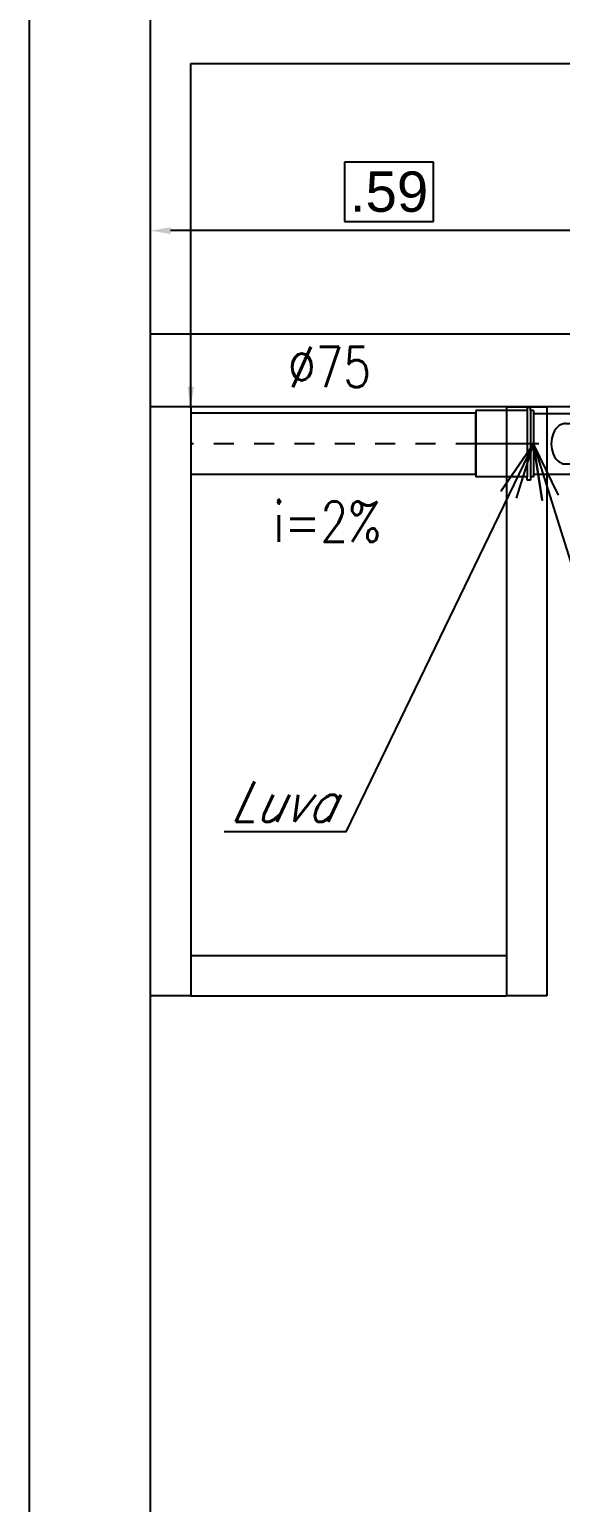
# Model space of a CAD drawing. Extents: x 41.9 to 126, y -21.3 to 38.1.
# Drawn here: x 66.92 to 69.55, y 16.35 to 23.65 of the extents above; entities that cross this region are included whole.
import ezdxf
from ezdxf.enums import TextEntityAlignment as Align

# ---------------------------------------------------------------- set-up
doc = ezdxf.new("R2010")
doc.units = 0
for name, pattern in [('(_DASHED_)', [0.3, 0.2, -0.1]), ('DASHDOT2', [0.5, 0.25, -0.125, 0, -0.125]), ('ESGOTO_PRIMARIO', [1000, 1000, 0])]:
    doc.linetypes.add(name, pattern=pattern)
doc.layers.get('0').update_dxf_attribs({"linetype": 'CONTINUOUS'})
doc.layers.get('Defpoints').update_dxf_attribs({"linetype": 'CONTINUOUS'})
for name, color, linetype in [('AIO_ARQUITETURA', 8, 'CONTINUOUS'), ('CONEXAO-PVC_SOLDAVEL_BRANCO', 84, 'CONTINUOUS'), ('IND_DIAMETRO', 7, 'CONTINUOUS'), ('IND_FLUXO', 3, 'CONTINUOUS'), ('IND_INCLINACAO', 7, 'CONTINUOUS'), ('IND_LEGENDA_DESC_LIN', 1, 'CONTINUOUS'), ('IND_LEGENDA_DESC_TXT', 7, 'CONTINUOUS'), ('LINHA_CENTRAL', 5, 'CONTINUOUS'), ('LINHA_EIXO', 8, 'DASHDOT2'), ('LISTAGEM_TEXTO', 7, 'CONTINUOUS'), ('TRACADO_INTERNO_CNX', 7, 'CONTINUOUS'), ('TUBO-PVC_SOLDAVEL_BRANCO', 84, 'CONTINUOUS'), ('US_dimension', 7, 'CONTINUOUS')]:
    doc.layers.add(name, color=color, linetype=linetype)
doc.styles.add('ARIAL', font='arial.ttf')
doc.styles.add('romans', font='romans.shx')
doc.dimstyles.new('1_25 A.F', dxfattribs={"dimscale": 0, "dimtxt": 0.2, "dimasz": 0.1, "dimexe": 0.05, "dimexo": 0.05, "dimgap": -0.045, "dimtad": 1, "dimlfac": 0.25, "dimzin": 5, "dimdsep": 46, "dimtxsty": 'ARIAL', "dimcen": 0, "dimclrd": 256, "dimclre": 256, "dimclrt": 256, "dimadec": 0, "dimazin": 0, "dimtfac": 1, "dimtmove": 2, "dimatfit": 3, "dimfxl": 0.08, "dimtolj": 1, "dimtzin": 1, "dimlwd": -1, "dimlwe": -1, "dimarcsym": 0})

# ---------------------------------------------------------------- blocks, each defined once
blk = doc.blocks.new('Planta Baixa - R00')
at = {"layer": 'AIO_ARQUITETURA'}
for p, q in [((0, 0), (0, 8.41)), ((0.15, 0.15), (0.15, 8.41)), ((4.57, 7.9324), (0.15, 7.9324)), ((4.57, 7.8424), (0.15, 7.8424)), ((0.2, 7.8424), (0.2, 7.1124)), ((0.5916, 7.8424), (0.5916, 7.1124)), ((0.5916, 7.8424), (0.6416, 7.8424)), ((0.6416, 7.8424), (0.6416, 7.1124)), ((0.6416, 7.8424), (0.6416, 7.1124)), ((0.2, 7.1624), (0.5916, 7.1624)), ((0.2, 7.1124), (0.15, 7.1124)), ((0.2, 7.1124), (0.5916, 7.1124)), ((0.6416, 7.1124), (0.5916, 7.1124))]:
    blk.add_line(p, q, dxfattribs=at)
blk = doc.blocks.new('*U35', base_point=(37.7646, 4.4194))
at = {"linetype": 'ByBlock'}
for p, q in [((37.7646, 4.4569), (37.8681, 4.4569)), ((37.7646, 4.4569), (37.7646, 4.3819)), ((37.8731, 4.4603), (37.8709, 4.458)), ((37.9165, 4.4603), (37.8731, 4.4603)), ((37.9365, 4.4603), (37.9265, 4.4603)), ((37.9365, 4.3785), (37.9365, 4.4603)), ((37.8589, 4.4447), (37.8616, 4.4475)), ((37.8616, 4.4475), (37.8641, 4.4495)), ((37.8641, 4.4495), (37.866, 4.4507)), ((37.866, 4.4507), (37.8676, 4.4514)), ((37.8676, 4.4514), (37.8692, 4.452)), ((37.8692, 4.452), (37.8708, 4.4525)), ((37.8708, 4.4525), (37.8724, 4.4528)), ((37.8724, 4.4528), (37.8732, 4.4528)), ((37.8732, 4.4528), (37.8741, 4.4529)), ((37.8741, 4.4529), (37.8745, 4.4529)), ((37.8745, 4.4529), (37.8749, 4.4529)), ((37.8749, 4.4529), (37.8757, 4.4528)), ((37.8616, 4.3913), (37.8589, 4.3941)), ((37.8641, 4.3893), (37.8616, 4.3913)), ((37.866, 4.3881), (37.8641, 4.3893)), ((37.8676, 4.3873), (37.866, 4.3881)), ((37.8692, 4.3867), (37.8676, 4.3873)), ((37.8708, 4.3863), (37.8692, 4.3867)), ((37.8724, 4.386), (37.8708, 4.3863)), ((37.8732, 4.3859), (37.8724, 4.386)), ((37.8741, 4.3859), (37.8732, 4.3859)), ((37.8745, 4.3859), (37.8741, 4.3859)), ((37.8749, 4.3859), (37.8745, 4.3859)), ((37.8757, 4.3859), (37.8749, 4.3859)), ((37.7646, 4.3819), (37.8681, 4.3819)), ((37.8731, 4.3785), (37.8709, 4.3808)), ((37.9165, 4.3785), (37.8731, 4.3785)), ((37.9365, 4.3785), (37.9265, 4.3785))]:
    blk.add_line(p, q, dxfattribs=at)
for points in [[(37.8045, 4.4444), (37.8042, 4.4444), (37.8035, 4.4444), (37.8029, 4.4443), (37.8017, 4.4441), (37.8005, 4.4437), (37.7993, 4.4433), (37.7981, 4.4427), (37.7967, 4.4419), (37.7948, 4.4404), (37.7929, 4.4383), (37.7909, 4.4355), (37.7892, 4.4319), (37.7875, 4.4263), (37.7868, 4.4194), (37.7875, 4.4125), (37.7892, 4.4069), (37.7909, 4.4033), (37.7929, 4.4005), (37.7948, 4.3984), (37.7967, 4.3969), (37.7981, 4.396), (37.7993, 4.3955), (37.8005, 4.395), (37.8017, 4.3947), (37.8029, 4.3945), (37.8035, 4.3944), (37.8042, 4.3944), (37.8045, 4.3944)], [(37.85, 4.4479), (37.8497, 4.4479), (37.849, 4.4478), (37.8483, 4.4478), (37.8469, 4.4475), (37.8455, 4.4472), (37.8441, 4.4466), (37.8428, 4.446), (37.8412, 4.445), (37.839, 4.4433), (37.8368, 4.4409), (37.8346, 4.4377), (37.8326, 4.4336), (37.8306, 4.4272), (37.8299, 4.4194), (37.8306, 4.4115), (37.8326, 4.4051), (37.8346, 4.4011), (37.8368, 4.3979), (37.839, 4.3955), (37.8412, 4.3938), (37.8428, 4.3928), (37.8441, 4.3921), (37.8455, 4.3916), (37.8469, 4.3912), (37.8483, 4.391), (37.849, 4.3909), (37.8497, 4.3909), (37.85, 4.3909)], [(37.8674, 4.3859), (37.867, 4.3859), (37.8662, 4.3859), (37.8654, 4.386), (37.8637, 4.3863), (37.8621, 4.3867), (37.8605, 4.3873), (37.8589, 4.3881), (37.857, 4.3893), (37.8545, 4.3913), (37.8519, 4.3941), (37.8493, 4.3979), (37.8469, 4.4026), (37.8446, 4.4102), (37.8437, 4.4194), (37.8446, 4.4286), (37.8469, 4.4361), (37.8493, 4.4409), (37.8519, 4.4447), (37.8545, 4.4475), (37.857, 4.4495), (37.8589, 4.4507), (37.8605, 4.4514), (37.8621, 4.452), (37.8637, 4.4525), (37.8654, 4.4528), (37.8662, 4.4528), (37.867, 4.4529), (37.8674, 4.4529)]]:
    blk.add_lwpolyline(points, dxfattribs=at)
for centre, radius, start, end in [((37.8681, 4.4607), 0.00386, 270, 315), ((37.9215, 4.4603), 0.005, 0, 180), ((37.8681, 4.378), 0.00386, 45, 90), ((37.9215, 4.3785), 0.005, 180, 0)]:
    blk.add_arc(centre, radius, start, end, dxfattribs=at)
at = {"layer": 'LINHA_CENTRAL', "linetype": 'ByBlock'}
for p, q in [((37.9148, 4.4194), (37.8485, 4.4194)), ((37.9465, 4.4194), (37.9148, 4.4194))]:
    blk.add_line(p, q, dxfattribs=at)
at = {"layer": 'TRACADO_INTERNO_CNX', "linetype": 'ByBlock'}
for p, q in [((37.8681, 4.4529), (37.8681, 4.4569)), ((37.8731, 4.4529), (37.8731, 4.4603)), ((37.9165, 4.4603), (37.9165, 4.3785)), ((37.9265, 4.3785), (37.9265, 4.4603)), ((37.8045, 4.4444), (37.8404, 4.4444)), ((37.85, 4.4479), (37.855, 4.4479)), ((37.8745, 4.4529), (37.8674, 4.4529)), ((37.8045, 4.3944), (37.8404, 4.3944)), ((37.85, 4.3909), (37.855, 4.3909)), ((37.8745, 4.3859), (37.8674, 4.3859)), ((37.8681, 4.3819), (37.8681, 4.3859)), ((37.8731, 4.3785), (37.8731, 4.3859))]:
    blk.add_line(p, q, dxfattribs=at)
blk = doc.blocks.new('*U36', base_point=(33.5017, 3.0832))
for p, q in [((33.5017, 3.0419), (33.5017, 3.1244)), ((33.5017, 3.1244), (33.5054, 3.1244)), ((33.5017, 3.1244), (33.5054, 3.1244)), ((33.5054, 3.1282), (33.5092, 3.1282)), ((33.5054, 3.1244), (33.5054, 3.1282)), ((33.5092, 3.1282), (33.5092, 3.1244)), ((33.5092, 3.1244), (33.5729, 3.1244)), ((33.5729, 3.0419), (33.5729, 3.1244)), ((33.5017, 3.0419), (33.5054, 3.0419)), ((33.5054, 3.0419), (33.5054, 3.0382)), ((33.5054, 3.0382), (33.5092, 3.0382)), ((33.5092, 3.0382), (33.5092, 3.0419)), ((33.5092, 3.0419), (33.5729, 3.0419))]:
    blk.add_line(p, q)
at = {"layer": 'LINHA_CENTRAL'}
blk.add_line((33.4947, 3.0832), (33.5834, 3.0832), dxfattribs=at)
at = {"layer": 'TRACADO_INTERNO_CNX'}
for p, q in [((33.5054, 3.0419), (33.5054, 3.1244)), ((33.5092, 3.0419), (33.5092, 3.1244))]:
    blk.add_line(p, q, dxfattribs=at)
blk = doc.blocks.new('*D100')
at = {"layer": 'Defpoints', "color": 0, "transparency": 16777216}
for p in [(67.5152, 22.6539), (67.5152, 22.1409), (69.8817, 21.5978)]:
    blk.add_point(p, dxfattribs=at)
at = {"layer": 'US_dimension', "transparency": 16777216}
for p, q in [((68.9188, 22.9931), (68.4781, 22.9931)), ((68.4781, 22.9931), (68.4781, 22.6989)), ((68.9188, 22.6989), (68.9188, 22.9931)), ((67.5152, 22.1909), (67.5152, 22.7039)), ((69.7817, 22.6539), (67.6152, 22.6539)), ((68.4781, 22.6989), (68.9188, 22.6989)), ((69.8817, 21.6478), (69.8817, 22.7039))]:
    blk.add_line(p, q, dxfattribs=at)
for points in [[(67.6152, 22.6705), (67.6152, 22.6372), (67.5152, 22.6539)], [(69.7817, 22.6705), (69.7817, 22.6372), (69.8817, 22.6539)]]:
    blk.add_solid(points, dxfattribs=at)
at = {"layer": 'US_dimension', "transparency": 16777216, "insert": (68.6985, 22.846), "char_height": 0.2, "attachment_point": 5, "style": 'ARIAL'}
blk.add_mtext('\\A1;.59', dxfattribs=at)

msp = doc.modelspace()

# ---------------------------------------------------------------- linework, layer by layer
at = {"layer": 'IND_FLUXO'}
msp.add_lwpolyline([(68.8463, 21.5973, 0, 0, 0), (68.2949, 21.5973, 0.2, 0, 0), (67.998, 21.5973, 0, 0, 0)], format="xyseb", dxfattribs=at)
at = {"layer": 'IND_LEGENDA_DESC_LIN'}
for points in [[(69.33, 21.3269), (69.414, 21.5973), (69.2544, 21.3634), (69.414, 21.5973), (68.4847, 19.6732), (67.8801, 19.6732)], [(69.5381, 21.3428), (69.414, 21.5973), (69.458, 21.3176), (69.414, 21.5973), (69.9603, 19.8612), (70.8672, 19.8612)]]:
    msp.add_lwpolyline(points, dxfattribs=at)
at = {"layer": 'LINHA_EIXO', "linetype": '(_DASHED_)', "ltscale": 0.5}
msp.add_line((69.1291, 21.5973), (67.7152, 21.5973), dxfattribs=at)
at = {"layer": 'TUBO-PVC_SOLDAVEL_BRANCO', "linetype": 'ESGOTO_PRIMARIO'}
msp.add_lwpolyline([(67.7152, 21.5973), (67.7152, 21.4463), (69.1291, 21.4463), (69.1291, 21.5973), (69.1291, 21.7483), (67.7152, 21.7483)], close=True, dxfattribs=at)

# ---------------------------------------------------------------- block references
at = {"color": 10, "xscale": 4, "yscale": 4, "zscale": 4}
msp.add_blockref('Planta Baixa - R00', (66.9152, -9.5888), dxfattribs=at)
at = {"layer": 'CONEXAO-PVC_SOLDAVEL_BRANCO', "xscale": 4, "yscale": 4, "zscale": 4, "rotation": 180}
msp.add_blockref('*U36', (69.414, 21.5973), dxfattribs=at)
at = {"layer": 'CONEXAO-PVC_SOLDAVEL_BRANCO', "xscale": 4, "yscale": 4, "zscale": 4}
msp.add_blockref('*U35', (69.414, 21.5973), dxfattribs=at)

# ---------------------------------------------------------------- texts
at = {"layer": 'IND_DIAMETRO', "style": 'romans', "width": 0.8}
msp.add_text('%%C75', height=0.2, dxfattribs=at).set_placement((68.1974, 21.8784))
at = {"layer": 'IND_INCLINACAO', "style": 'romans', "width": 0.8}
msp.add_text('i=2%', height=0.2, dxfattribs=at).set_placement((68.125, 21.1104))
at = {"layer": 'IND_LEGENDA_DESC_TXT', "style": 'romans', "oblique": 24.99998, "width": 0.85}
msp.add_text('Luva', height=0.2, dxfattribs=at).set_placement((68.1675, 19.7232), align=Align.CENTER)

# ---------------------------------------------------------------- dimensions: what is measured, and where the dimension line sits
at = {"layer": 'US_dimension'}
dim = msp.add_linear_dim(base=(67.5152, 22.6539), p1=(69.8817, 21.5978), p2=(67.5152, 22.1409), dimstyle='1_25 A.F', override={"dimscale": 1}, dxfattribs=at)
dim.commit()
dim.dimension.update_dxf_attribs({"geometry": '*D100', "text_midpoint": (68.6985, 22.846)})

# ---------------------------------------------------------------- leaders
at = {"layer": 'LISTAGEM_TEXTO'}
msp.add_leader([(67.7152, 21.7809), (67.7152, 23.4824), (70.3555, 23.4824)], dimstyle='1_25 A.F', override={"dimscale": 1, "dimgap": 0.045, "dimtad": 0}, dxfattribs=at)

doc.saveas('drawing.dxf')
